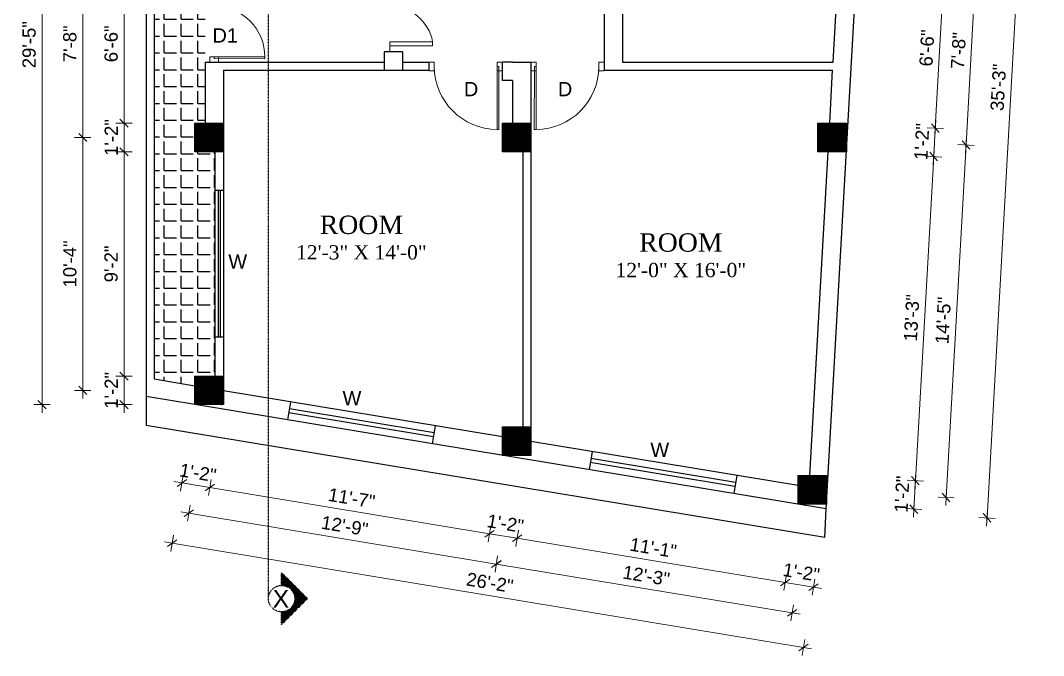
# Model space of a CAD drawing. Header units: inches. Extents: x -5587 to 4723, y -10407 to -7342.
# Drawn here: x -4816 to -4314, y -8021 to -7709 of the extents above; entities that cross this region are included whole.
import ezdxf

# ---------------------------------------------------------------- set-up
doc = ezdxf.new("R2010")
doc.units = ezdxf.units.IN
doc.header["$LTSCALE"] = 0.5
doc.header["$MEASUREMENT"] = 0
doc.header["$PDMODE"] = 66
doc.linetypes.add('CENTERX2', pattern=[4, 2.5, -0.5, 0.5, -0.5])
doc.layers.add('A-Sect-Iden', color=111, linetype='CENTERX2')
for name, color, linetype, lineweight in [('DIM', 180, 'Continuous', 5), ('ELEVATION', 85, 'Continuous', 9), ('TEXT', 220, 'Continuous', 9), ('Toilet', 7, 'Continuous', 25), ('window', 6, 'Continuous', 13)]:
    doc.layers.add(name, color=color, linetype=linetype, lineweight=lineweight)
doc.styles.add('arial', font='arial.ttf')
doc.styles.add('HEADING', font='swissel.ttf')
doc.styles.get("Standard").update_dxf_attribs({"font": 'arial.ttf'})
doc.dimstyles.new('1 96', dxfattribs={"dimtxt": 6.5, "dimasz": 4, "dimexe": 0, "dimexo": 0, "dimgap": 3, "dimtad": 1, "dimdec": 0, "dimzin": 11, "dimdsep": 46, "dimlunit": 3, "dimtxsty": 'arial', "dimblk": 'oblique', "dimcen": 4, "dimse1": 1, "dimse2": 1, "dimclrd": 256, "dimclre": 256, "dimclrt": 256, "dimadec": 0, "dimazin": 0, "dimtfac": 1, "dimtdec": 0, "dimtix": 1, "dimtmove": 0, "dimatfit": 3, "dimldrblk": 'Arrow2', "dimfxl": 1, "dimtolj": 1, "dimtzin": 0, "dimlwd": -1, "dimlwe": 9, "dimarcsym": 0})
pattern_1 = [(45, (618.06221, 0), (-0.0883883476, 0.0883883476), [])]

# ---------------------------------------------------------------- blocks, each defined once
blk = doc.blocks.new('oblique')
at = {"lineweight": 9}
for p, q in [((1, 0), (-1, 0)), ((-0.5, -0.5), (0.5, 0.5)), ((0, 1), (0, -1))]:
    blk.add_line(p, q, dxfattribs=at)
blk = doc.blocks.new('*D977')
at = {"layer": 'Defpoints', "color": 0, "transparency": 16777216}
for p in [(-4716.6, -7897.73), (-4579.6, -7922.64), (-4723.32, -7938.45)]:
    blk.add_point(p, dxfattribs=at)
at = {"layer": 'DIM', "transparency": 16777216}
blk.add_line((-4585.95, -7961.11), (-4723.32, -7938.45), dxfattribs=at)
at = {"layer": 'DIM', "transparency": 16777216, "xscale": 4, "yscale": 4, "zscale": 4}
for p, rotation in [((-4723.32, -7938.45), 170.6334039608126), ((-4585.95, -7961.11), 350.6334039608126)]:
    blk.add_blockref('oblique', p, dxfattribs=dict(at, rotation=rotation))
at = {"layer": 'DIM', "transparency": 16777216, "insert": (-4653.61, -7943.6), "char_height": 6.5, "attachment_point": 5, "rotation": 350.6334, "style": 'arial'}
blk.add_mtext('\\A1;11\'-7"', dxfattribs=at)
blk = doc.blocks.new('_Oblique')
at = {"color": 0, "linetype": 'ByBlock', "lineweight": -2}
blk.add_line((-0.5, -0.5), (0.5, 0.5), dxfattribs=at)
blk = doc.blocks.new('Arrow2')
for p, q in [((-4.1, 0.75), (-3.08, 0)), ((0, 0), (-4.1, 0.75)), ((-3.08, 0), (-4.1, -0.75)), ((-4.1, -0.75), (0, 0))]:
    blk.add_line(p, q)
blk.add_solid([(-4.1, 0.75), (0, 0), (-3.08, 0), (-4.1, -0.75)])
blk = doc.blocks.new('*D978')
at = {"layer": 'Defpoints', "color": 0, "transparency": 16777216}
for p in [(-4730.6, -7897.73), (-4716.6, -7897.73), (-4736.95, -7936.2)]:
    blk.add_point(p, dxfattribs=at)
at = {"layer": 'DIM', "transparency": 16777216}
for p, q in [((-4736.95, -7936.2), (-4740.9, -7935.55)), ((-4723.32, -7938.45), (-4736.95, -7936.2)), ((-4723.32, -7938.45), (-4719.37, -7939.1))]:
    blk.add_line(p, q, dxfattribs=at)
at = {"layer": 'DIM', "transparency": 16777216, "xscale": 4, "yscale": 4, "zscale": 4}
for p, rotation in [((-4736.95, -7936.2), 350.6334039608126), ((-4723.32, -7938.45), 170.6334039608126)]:
    blk.add_blockref('oblique', p, dxfattribs=dict(at, rotation=rotation))
at = {"layer": 'DIM', "transparency": 16777216, "insert": (-4729.11, -7931.15), "char_height": 6.5, "attachment_point": 5, "rotation": 350.6334, "style": 'arial'}
blk.add_mtext('\\A1;1\'-2"', dxfattribs=at)
blk = doc.blocks.new('*D979')
at = {"layer": 'Defpoints', "color": 0, "transparency": 16777216}
for p in [(-4579.6, -7922.64), (-4565.6, -7922.64), (-4572.32, -7963.36)]:
    blk.add_point(p, dxfattribs=at)
at = {"layer": 'DIM', "transparency": 16777216}
for p, q in [((-4585.95, -7961.11), (-4589.9, -7960.46)), ((-4585.95, -7961.11), (-4572.32, -7963.36)), ((-4572.32, -7963.36), (-4568.37, -7964.01))]:
    blk.add_line(p, q, dxfattribs=at)
at = {"layer": 'DIM', "transparency": 16777216, "xscale": 4, "yscale": 4, "zscale": 4}
for p, rotation in [((-4585.95, -7961.11), 350.6334039608126), ((-4572.32, -7963.36), 170.6334039608126)]:
    blk.add_blockref('oblique', p, dxfattribs=dict(at, rotation=rotation))
at = {"layer": 'DIM', "transparency": 16777216, "insert": (-4578.11, -7956.05), "char_height": 6.5, "attachment_point": 5, "rotation": 350.6334, "style": 'arial'}
blk.add_mtext('\\A1;1\'-2"', dxfattribs=at)
blk = doc.blocks.new('*D980')
at = {"layer": 'Defpoints', "color": 0, "transparency": 16777216}
for p in [(-4565.6, -7922.64), (-4434.36, -7946.6), (-4440.7, -7985.07)]:
    blk.add_point(p, dxfattribs=at)
at = {"layer": 'DIM', "transparency": 16777216}
blk.add_line((-4572.32, -7963.36), (-4440.7, -7985.07), dxfattribs=at)
at = {"layer": 'DIM', "transparency": 16777216, "xscale": 4, "yscale": 4, "zscale": 4}
for p, rotation in [((-4572.32, -7963.36), 170.6334039608126), ((-4440.7, -7985.07), 350.6334039608126)]:
    blk.add_blockref('oblique', p, dxfattribs=dict(at, rotation=rotation))
at = {"layer": 'DIM', "transparency": 16777216, "insert": (-4505.49, -7968.03), "char_height": 6.5, "attachment_point": 5, "rotation": 350.6334, "style": 'arial'}
blk.add_mtext('\\A1;11\'-1"', dxfattribs=at)
blk = doc.blocks.new('*D981')
at = {"layer": 'Defpoints', "color": 0, "transparency": 16777216}
for p in [(-4434.36, -7946.6), (-4420.49, -7948.89), (-4426.83, -7987.36)]:
    blk.add_point(p, dxfattribs=at)
at = {"layer": 'DIM', "transparency": 16777216}
for p, q in [((-4440.7, -7985.07), (-4444.65, -7984.42)), ((-4440.7, -7985.07), (-4426.83, -7987.36)), ((-4426.83, -7987.36), (-4422.89, -7988.01))]:
    blk.add_line(p, q, dxfattribs=at)
at = {"layer": 'DIM', "transparency": 16777216, "xscale": 4, "yscale": 4, "zscale": 4}
for p, rotation in [((-4440.7, -7985.07), 350.6334039608126), ((-4426.83, -7987.36), 170.6334039608126)]:
    blk.add_blockref('oblique', p, dxfattribs=dict(at, rotation=rotation))
at = {"layer": 'DIM', "transparency": 16777216, "insert": (-4432.75, -7980.03), "char_height": 6.5, "attachment_point": 5, "rotation": 350.6334, "style": 'arial'}
blk.add_mtext('\\A1;1\'-2"', dxfattribs=at)
blk = doc.blocks.new('*D982')
at = {"layer": 'Defpoints', "color": 0, "transparency": 16777216}
for p in [(-4723.6, -7890.73), (-4572.6, -7915.64), (-4582.56, -7975.98)]:
    blk.add_point(p, dxfattribs=at)
at = {"layer": 'DIM', "transparency": 16777216}
blk.add_line((-4733.56, -7951.08), (-4582.56, -7975.98), dxfattribs=at)
at = {"layer": 'DIM', "transparency": 16777216, "xscale": 4, "yscale": 4, "zscale": 4}
for p, rotation in [((-4733.56, -7951.08), 170.6334039608231), ((-4582.56, -7975.98), 350.6334039608231)]:
    blk.add_blockref('oblique', p, dxfattribs=dict(at, rotation=rotation))
at = {"layer": 'DIM', "transparency": 16777216, "insert": (-4657.03, -7957.3), "char_height": 6.5, "attachment_point": 5, "rotation": 350.6334, "style": 'arial'}
blk.add_mtext('\\A1;12\'-9"', dxfattribs=at)
blk = doc.blocks.new('*D983')
at = {"layer": 'Defpoints', "color": 0, "transparency": 16777216}
for p in [(-4572.6, -7915.64), (-4427.36, -7939.6), (-4437.31, -7999.95)]:
    blk.add_point(p, dxfattribs=at)
at = {"layer": 'DIM', "transparency": 16777216}
blk.add_line((-4582.56, -7975.99), (-4437.31, -7999.95), dxfattribs=at)
at = {"layer": 'DIM', "transparency": 16777216, "xscale": 4, "yscale": 4, "zscale": 4}
for p, rotation in [((-4582.56, -7975.99), 170.6334039608126), ((-4437.31, -7999.95), 350.6334039608126)]:
    blk.add_blockref('oblique', p, dxfattribs=dict(at, rotation=rotation))
at = {"layer": 'DIM', "transparency": 16777216, "insert": (-4508.91, -7981.73), "char_height": 6.5, "attachment_point": 5, "rotation": 350.6334, "style": 'arial'}
blk.add_mtext('\\A1;12\'-3"', dxfattribs=at)
blk = doc.blocks.new('*D984')
at = {"layer": 'Defpoints', "color": 0, "transparency": 16777216}
for p in [(-4730.6, -7897.73), (-4420.49, -7948.89), (-4741.83, -7965.81)]:
    blk.add_point(p, dxfattribs=at)
at = {"layer": 'DIM', "transparency": 16777216}
blk.add_line((-4431.72, -8016.96), (-4741.83, -7965.81), dxfattribs=at)
at = {"layer": 'DIM', "transparency": 16777216, "xscale": 4, "yscale": 4, "zscale": 4}
for p, rotation in [((-4741.83, -7965.81), 170.6334039608233), ((-4431.72, -8016.96), 350.6334039608233)]:
    blk.add_blockref('oblique', p, dxfattribs=dict(at, rotation=rotation))
at = {"layer": 'DIM', "transparency": 16777216, "insert": (-4585.75, -7985.15), "char_height": 6.5, "attachment_point": 5, "rotation": 350.6334, "style": 'arial'}
blk.add_mtext('\\A1;26\'-2"', dxfattribs=at)
blk = doc.blocks.new('*D985')
at = {"layer": 'Defpoints', "color": 0, "transparency": 16777216}
for p in [(-4765.42, -7883.73), (-4730.6, -7883.73), (-4730.6, -7897.73)]:
    blk.add_point(p, dxfattribs=at)
at = {"layer": 'DIM', "transparency": 16777216}
for p, q in [((-4765.42, -7883.73), (-4765.42, -7879.73)), ((-4765.42, -7897.73), (-4765.42, -7883.73)), ((-4765.42, -7897.73), (-4765.42, -7901.73))]:
    blk.add_line(p, q, dxfattribs=at)
at = {"layer": 'DIM', "transparency": 16777216, "xscale": 4, "yscale": 4, "zscale": 4}
for p, rotation in [((-4765.42, -7883.73), 270), ((-4765.42, -7897.73), 90)]:
    blk.add_blockref('oblique', p, dxfattribs=dict(at, rotation=rotation))
at = {"layer": 'DIM', "transparency": 16777216, "insert": (-4771.69, -7890.73), "char_height": 6.5, "attachment_point": 5, "rotation": 90, "style": 'arial'}
blk.add_mtext('\\A1;1\'-2"', dxfattribs=at)
blk = doc.blocks.new('*D986')
at = {"layer": 'Defpoints', "color": 0, "transparency": 16777216}
for p in [(-4765.42, -7773.6), (-4730.6, -7773.6), (-4730.6, -7883.73)]:
    blk.add_point(p, dxfattribs=at)
at = {"layer": 'DIM', "transparency": 16777216}
blk.add_line((-4765.42, -7883.73), (-4765.42, -7773.6), dxfattribs=at)
at = {"layer": 'DIM', "transparency": 16777216, "xscale": 4, "yscale": 4, "zscale": 4}
for p, rotation in [((-4765.42, -7773.6), 90), ((-4765.42, -7883.73), 270)]:
    blk.add_blockref('oblique', p, dxfattribs=dict(at, rotation=rotation))
at = {"layer": 'DIM', "transparency": 16777216, "insert": (-4771.74, -7828.67), "char_height": 6.5, "attachment_point": 5, "rotation": 90, "style": 'arial'}
blk.add_mtext('\\A1;9\'-2"', dxfattribs=at)
blk = doc.blocks.new('*D987')
at = {"layer": 'Defpoints', "color": 0, "transparency": 16777216}
for p in [(-4765.42, -7759.6), (-4730.6, -7759.6), (-4730.6, -7773.6)]:
    blk.add_point(p, dxfattribs=at)
at = {"layer": 'DIM', "transparency": 16777216}
for p, q in [((-4765.42, -7759.6), (-4765.42, -7755.6)), ((-4765.42, -7773.6), (-4765.42, -7759.6)), ((-4765.42, -7773.6), (-4765.42, -7777.6))]:
    blk.add_line(p, q, dxfattribs=at)
at = {"layer": 'DIM', "transparency": 16777216, "xscale": 4, "yscale": 4, "zscale": 4}
for p, rotation in [((-4765.42, -7759.6), 270), ((-4765.42, -7773.6), 90)]:
    blk.add_blockref('oblique', p, dxfattribs=dict(at, rotation=rotation))
at = {"layer": 'DIM', "transparency": 16777216, "insert": (-4771.69, -7766.6), "char_height": 6.5, "attachment_point": 5, "rotation": 90, "style": 'arial'}
blk.add_mtext('\\A1;1\'-2"', dxfattribs=at)
blk = doc.blocks.new('*D988')
at = {"layer": 'Defpoints', "color": 0, "transparency": 16777216}
for p in [(-4765.42, -7681.6), (-4730.6, -7681.6), (-4730.6, -7759.6)]:
    blk.add_point(p, dxfattribs=at)
at = {"layer": 'DIM', "transparency": 16777216}
blk.add_line((-4765.42, -7759.6), (-4765.42, -7681.6), dxfattribs=at)
at = {"layer": 'DIM', "transparency": 16777216, "xscale": 4, "yscale": 4, "zscale": 4}
for p, rotation in [((-4765.42, -7681.6), 90), ((-4765.42, -7759.6), 270)]:
    blk.add_blockref('oblique', p, dxfattribs=dict(at, rotation=rotation))
at = {"layer": 'DIM', "transparency": 16777216, "insert": (-4771.74, -7720.6), "char_height": 6.5, "attachment_point": 5, "rotation": 90, "style": 'arial'}
blk.add_mtext('\\A1;6\'-6"', dxfattribs=at)
blk = doc.blocks.new('*D918')
at = {"layer": 'Defpoints', "color": 0, "transparency": 16777216}
for p in [(-4785.69, -7766.6), (-4723.6, -7766.6), (-4723.6, -7890.73)]:
    blk.add_point(p, dxfattribs=at)
at = {"layer": 'DIM', "transparency": 16777216}
blk.add_line((-4785.69, -7890.73), (-4785.69, -7766.6), dxfattribs=at)
at = {"layer": 'DIM', "transparency": 16777216, "xscale": 4, "yscale": 4, "zscale": 4}
for p, rotation in [((-4785.69, -7766.6), 90), ((-4785.69, -7890.73), 270)]:
    blk.add_blockref('oblique', p, dxfattribs=dict(at, rotation=rotation))
at = {"layer": 'DIM', "transparency": 16777216, "insert": (-4792.01, -7828.67), "char_height": 6.5, "attachment_point": 5, "rotation": 90, "style": 'arial'}
blk.add_mtext('\\A1;10\'-4"', dxfattribs=at)
blk = doc.blocks.new('*D919')
at = {"layer": 'Defpoints', "color": 0, "transparency": 16777216}
for p in [(-4785.69, -7674.6), (-4723.6, -7674.6), (-4723.6, -7766.6)]:
    blk.add_point(p, dxfattribs=at)
at = {"layer": 'DIM', "transparency": 16777216}
blk.add_line((-4785.69, -7766.6), (-4785.69, -7674.6), dxfattribs=at)
at = {"layer": 'DIM', "transparency": 16777216, "xscale": 4, "yscale": 4, "zscale": 4}
for p, rotation in [((-4785.69, -7674.6), 90), ((-4785.69, -7766.6), 270)]:
    blk.add_blockref('oblique', p, dxfattribs=dict(at, rotation=rotation))
at = {"layer": 'DIM', "transparency": 16777216, "insert": (-4792.01, -7720.6), "char_height": 6.5, "attachment_point": 5, "rotation": 90, "style": 'arial'}
blk.add_mtext('\\A1;7\'-8"', dxfattribs=at)
blk = doc.blocks.new('*D921')
at = {"layer": 'Defpoints', "color": 0, "transparency": 16777216}
for p in [(-4805.7, -7544.32), (-4730.6, -7544.32), (-4730.6, -7897.73)]:
    blk.add_point(p, dxfattribs=at)
at = {"layer": 'DIM', "transparency": 16777216}
blk.add_line((-4805.7, -7897.73), (-4805.7, -7544.32), dxfattribs=at)
at = {"layer": 'DIM', "transparency": 16777216, "xscale": 4, "yscale": 4, "zscale": 4}
for p, rotation in [((-4805.7, -7544.32), 90), ((-4805.7, -7897.73), 270)]:
    blk.add_blockref('oblique', p, dxfattribs=dict(at, rotation=rotation))
at = {"layer": 'DIM', "transparency": 16777216, "insert": (-4812.02, -7721.03), "char_height": 6.5, "attachment_point": 5, "rotation": 90, "style": 'arial'}
blk.add_mtext('\\A1;29\'-5"', dxfattribs=at)
blk = doc.blocks.new('*D925')
at = {"layer": 'Defpoints', "color": 0, "transparency": 16777216}
for p in [(-4405.42, -7681.6), (-4410.61, -7759.57), (-4366.97, -7762.03)]:
    blk.add_point(p, dxfattribs=at)
at = {"layer": 'DIM', "transparency": 16777216}
blk.add_line((-4362.57, -7684.02), (-4366.97, -7762.03), dxfattribs=at)
at = {"layer": 'DIM', "transparency": 16777216, "xscale": 4, "yscale": 4, "zscale": 4}
for p, rotation in [((-4362.57, -7684.02), 86.77451339905117), ((-4366.97, -7762.03), 266.7745133990512)]:
    blk.add_blockref('oblique', p, dxfattribs=dict(at, rotation=rotation))
at = {"layer": 'DIM', "transparency": 16777216, "insert": (-4371.08, -7722.67), "char_height": 6.5, "attachment_point": 5, "rotation": 86.7745, "style": 'arial'}
blk.add_mtext('\\A1;6\'-6"', dxfattribs=at)
blk = doc.blocks.new('*D926')
at = {"layer": 'Defpoints', "color": 0, "transparency": 16777216}
for p in [(-4410.61, -7759.57), (-4410.61, -7773.57), (-4367.75, -7775.98)]:
    blk.add_point(p, dxfattribs=at)
at = {"layer": 'DIM', "transparency": 16777216}
for p, q in [((-4366.97, -7762.03), (-4366.74, -7758.03)), ((-4366.97, -7762.03), (-4367.75, -7775.98)), ((-4367.75, -7775.98), (-4367.98, -7779.97))]:
    blk.add_line(p, q, dxfattribs=at)
at = {"layer": 'DIM', "transparency": 16777216, "xscale": 4, "yscale": 4, "zscale": 4}
for p, rotation in [((-4366.97, -7762.03), 266.7745133990512), ((-4367.75, -7775.98), 86.77451339905117)]:
    blk.add_blockref('oblique', p, dxfattribs=dict(at, rotation=rotation))
at = {"layer": 'DIM', "transparency": 16777216, "insert": (-4373.61, -7768.65), "char_height": 6.5, "attachment_point": 5, "rotation": 86.7745, "style": 'arial'}
blk.add_mtext('\\A1;1\'-2"', dxfattribs=at)
blk = doc.blocks.new('*D927')
at = {"layer": 'Defpoints', "color": 0, "transparency": 16777216}
for p in [(-4410.61, -7773.57), (-4420.36, -7932.6), (-4376.72, -7935.06)]:
    blk.add_point(p, dxfattribs=at)
at = {"layer": 'DIM', "transparency": 16777216}
blk.add_line((-4367.75, -7775.98), (-4376.72, -7935.06), dxfattribs=at)
at = {"layer": 'DIM', "transparency": 16777216, "xscale": 4, "yscale": 4, "zscale": 4}
for p, rotation in [((-4367.75, -7775.98), 86.77451339905117), ((-4376.72, -7935.06), 266.7745133990512)]:
    blk.add_blockref('oblique', p, dxfattribs=dict(at, rotation=rotation))
at = {"layer": 'DIM', "transparency": 16777216, "insert": (-4378.55, -7855.16), "char_height": 6.5, "attachment_point": 5, "rotation": 86.7745, "style": 'arial'}
blk.add_mtext('\\A1;13\'-3"', dxfattribs=at)
blk = doc.blocks.new('*D928')
at = {"layer": 'Defpoints', "color": 0, "transparency": 16777216}
for p in [(-4420.36, -7932.6), (-4420.36, -7946.6), (-4377.5, -7949.02)]:
    blk.add_point(p, dxfattribs=at)
at = {"layer": 'DIM', "transparency": 16777216}
for p, q in [((-4376.72, -7935.06), (-4376.49, -7931.07)), ((-4376.72, -7935.06), (-4377.5, -7949.02)), ((-4377.5, -7949.02), (-4377.73, -7953.01))]:
    blk.add_line(p, q, dxfattribs=at)
at = {"layer": 'DIM', "transparency": 16777216, "xscale": 4, "yscale": 4, "zscale": 4}
for p, rotation in [((-4376.72, -7935.06), 266.7745133990512), ((-4377.5, -7949.02), 86.77451339905117)]:
    blk.add_blockref('oblique', p, dxfattribs=dict(at, rotation=rotation))
at = {"layer": 'DIM', "transparency": 16777216, "insert": (-4383.36, -7941.69), "char_height": 6.5, "attachment_point": 5, "rotation": 86.7745, "style": 'arial'}
blk.add_mtext('\\A1;1\'-2"', dxfattribs=at)
blk = doc.blocks.new('*D929')
at = {"layer": 'Defpoints', "color": 0, "transparency": 16777216}
for p in [(-4417.61, -7766.57), (-4351.87, -7770.27), (-4427.36, -7939.6)]:
    blk.add_point(p, dxfattribs=at)
at = {"layer": 'DIM', "transparency": 16777216}
blk.add_line((-4361.62, -7943.31), (-4351.87, -7770.27), dxfattribs=at)
at = {"layer": 'DIM', "transparency": 16777216, "xscale": 4, "yscale": 4, "zscale": 4}
for p, rotation in [((-4351.87, -7770.27), 86.77450968717898), ((-4361.62, -7943.31), 266.774509687179)]:
    blk.add_blockref('oblique', p, dxfattribs=dict(at, rotation=rotation))
at = {"layer": 'DIM', "transparency": 16777216, "insert": (-4363.05, -7856.43), "char_height": 6.5, "attachment_point": 5, "rotation": 86.7745, "style": 'arial'}
blk.add_mtext('\\A1;14\'-5"', dxfattribs=at)
blk = doc.blocks.new('*D930')
at = {"layer": 'Defpoints', "color": 0, "transparency": 16777216}
for p in [(-4412.42, -7674.6), (-4346.68, -7678.31), (-4417.61, -7766.57)]:
    blk.add_point(p, dxfattribs=at)
at = {"layer": 'DIM', "transparency": 16777216}
blk.add_line((-4351.86, -7770.27), (-4346.68, -7678.31), dxfattribs=at)
at = {"layer": 'DIM', "transparency": 16777216, "xscale": 4, "yscale": 4, "zscale": 4}
for p, rotation in [((-4346.68, -7678.31), 86.77451339905117), ((-4351.86, -7770.27), 266.7745133990512)]:
    blk.add_blockref('oblique', p, dxfattribs=dict(at, rotation=rotation))
at = {"layer": 'DIM', "transparency": 16777216, "insert": (-4355.58, -7723.93), "char_height": 6.5, "attachment_point": 5, "rotation": 86.7745, "style": 'arial'}
blk.add_mtext('\\A1;7\'-8"', dxfattribs=at)
blk = doc.blocks.new('*D932')
at = {"layer": 'Defpoints', "color": 0, "transparency": 16777216}
for p in [(-4396.71, -7526.96), (-4317.79, -7531.41), (-4420.49, -7948.89)]:
    blk.add_point(p, dxfattribs=at)
at = {"layer": 'DIM', "transparency": 16777216}
blk.add_line((-4341.56, -7953.34), (-4317.79, -7531.41), dxfattribs=at)
at = {"layer": 'DIM', "transparency": 16777216, "xscale": 4, "yscale": 4, "zscale": 4}
for p, rotation in [((-4317.79, -7531.41), 86.77451339904515), ((-4341.56, -7953.34), 266.7745133990452)]:
    blk.add_blockref('oblique', p, dxfattribs=dict(at, rotation=rotation))
at = {"layer": 'DIM', "transparency": 16777216, "insert": (-4335.99, -7742.02), "char_height": 6.5, "attachment_point": 5, "rotation": 86.7745, "style": 'arial'}
blk.add_mtext('\\A1;35\'-3"', dxfattribs=at)
blk = doc.blocks.new('door')
at = {"layer": 'window', "ltscale": 0.002}
for p, q in [((-100562.66, -53980.34), (-100562.65, -53949.5)), ((-100561.8, -53949.5), (-100562.65, -53949.5)), ((-100561.81, -53980.35), (-100561.8, -53949.5)), ((-100561.81, -53980.35), (-100562.66, -53980.35))]:
    blk.add_line(p, q, dxfattribs=at)
for points in [[(-100596.09, -53982.49), (-100593.52, -53982.49), (-100593.52, -53978.2), (-100596.09, -53978.2)], [(-100560.09, -53982.49), (-100562.66, -53982.49), (-100562.66, -53978.2), (-100560.09, -53978.2)]]:
    blk.add_lwpolyline(points, close=True, dxfattribs=at)
blk.add_arc((-100562.66, -53980.36), 30.86, 89.9793, 179.9793, dxfattribs=at)

msp = doc.modelspace()

# ---------------------------------------------------------------- hatches: boundary and pattern name
h = msp.add_hatch()
h.set_pattern_fill('ANSI31', color=256)
h.set_pattern_definition(pattern_1)
h.paths.add_polyline_path([(-4716.6, -7759.6), (-4730.6, -7759.6), (-4730.6, -7773.6), (-4716.6, -7773.6)])
h = msp.add_hatch()
h.set_pattern_fill('ANSI31', color=256)
h.set_pattern_definition(pattern_1)
h.paths.add_polyline_path([(-4565.6, -7759.6), (-4579.6, -7759.6), (-4579.6, -7773.6), (-4565.6, -7773.6)])
h = msp.add_hatch()
h.set_pattern_fill('ANSI31', color=256)
h.set_pattern_definition(pattern_1)
h.paths.add_polyline_path([(-4410.61, -7759.57), (-4424.61, -7759.57), (-4424.61, -7773.57), (-4410.61, -7773.57)])
h = msp.add_hatch()
h.set_pattern_fill('ANSI31', color=256)
h.set_pattern_definition(pattern_1)
h.paths.add_polyline_path([(-4716.6, -7883.73), (-4730.6, -7883.73), (-4730.6, -7897.73), (-4716.6, -7897.73)])
h = msp.add_hatch()
h.set_pattern_fill('ANSI31', color=256)
h.set_pattern_definition(pattern_1)
h.paths.add_polyline_path([(-4565.6, -7908.64), (-4579.6, -7908.64), (-4579.6, -7922.64), (-4565.6, -7922.64)])
h = msp.add_hatch()
h.set_pattern_fill('ANSI31', color=256)
h.set_pattern_definition(pattern_1)
h.paths.add_polyline_path([(-4420.36, -7932.6), (-4434.36, -7932.6), (-4434.36, -7946.6), (-4420.36, -7946.6)])
at = {"layer": 'A-Sect-Iden', "ltscale": 0.5}
h = msp.add_hatch(dxfattribs=at)
h.set_pattern_fill('ANSI37', color=2, scale=4.8, angle=359.9886, style=0)
h.set_pattern_definition([(225.0114023, (21230.42954, -2053.56475), (0.424348492, -0.424179628), []), (315.0114023, (21230.42954, -2053.56475), (0.424179628, 0.424348492), [])])
h.paths.add_polyline_path([(-4688.04, -7986.5), (-4688.04, -7980.27), (-4675.33, -7992.98), (-4688.05, -8005.69), (-4688.04, -7999.46, 1)])
at = {"layer": 'Toilet'}
h = msp.add_hatch(dxfattribs=at)
h.set_pattern_fill('ANGLE', color=256, scale=30, style=0)
h.set_pattern_definition([(0, (-36301.925, 10911.6754), (0, 8.25), [6, -2.25]), (90, (-36301.925, 10911.6754), (-8.25, 5e-16), [6, -2.25])])
h.paths.add_polyline_path([(-4750.6, -7677.6), (-4750.6, -7885.31), (-4730.6, -7888.61), (-4730.6, -7883.73), (-4720.6, -7883.73), (-4720.6, -7772.6), (-4730.6, -7772.6), (-4730.6, -7760.6), (-4725.6, -7760.6), (-4725.6, -7729.6), (-4725.6, -7729.6), (-4725.6, -7699.6), (-4725.6, -7699.6), (-4725.6, -7681.6), (-4730.53, -7681.6), (-4730.53, -7677.6)])

# ---------------------------------------------------------------- linework, layer by layer
for p, q in [((-4754.6, -7668.6), (-4754.6, -7907.97)), ((-4750.6, -7677.6), (-4750.6, -7885.31)), ((-4637.6, -7724.6), (-4637.6, -7733.6)), ((-4628.6, -7724.6), (-4628.6, -7733.6)), ((-4615.6, -7733.6), (-4615.6, -7729.6)), ((-4579.6, -7738.6), (-4579.6, -7729.6)), ((-4574.6, -7729.6), (-4579.6, -7729.6)), ((-4574.6, -7738.6), (-4579.6, -7738.6)), ((-4730.6, -7888.61), (-4750.6, -7885.31)), ((-4730.6, -7897.73), (-4754.6, -7893.78)), ((-4421.28, -7962.95), (-4420.49, -7948.89))]:
    msp.add_line(p, q)
at = {"layer": 'A-Sect-Iden', "ltscale": 0.1}
msp.add_line((-4694.52, -7992.98), (-4694.52, -7478.53), dxfattribs=at)
msp.add_lwpolyline([(-4688.04, -7986.5), (-4688.04, -7980.27), (-4675.33, -7992.98), (-4688.05, -8005.69), (-4688.04, -7999.46)], dxfattribs=at)
msp.add_circle((-4688.04, -7992.98), 6.48, dxfattribs=at)
at = {"layer": 'ELEVATION', "color": 146, "ltscale": 0.25, "true_color": 0x105689}
for p, q in [((-4613.89, -7719.6), (-4634.89, -7719.6)), ((-4634.89, -7719.6), (-4634.89, -7721.6)), ((-4634.89, -7724.6), (-4634.89, -7721.6)), ((-4634.89, -7721.6), (-4613.89, -7721.6)), ((-4613.89, -7719.6), (-4613.89, -7721.6))]:
    msp.add_line(p, q, dxfattribs=at)
msp.add_arc((-4634.86, -7723.43), 21.33, 10.3335, 90.0553, dxfattribs=at)
at = {"layer": 'Toilet'}
for p, q in [((-4420.49, -7948.89), (-4400.87, -7600.79)), ((-4529.6, -7676.32), (-4529.6, -7733.6)), ((-4520.6, -7676.32), (-4520.6, -7729.6)), ((-4417.14, -7729.6), (-4414.44, -7681.6)), ((-4628.6, -7724.6), (-4637.6, -7724.6)), ((-4628.6, -7724.6), (-4637.6, -7724.6)), ((-4725.6, -7729.6), (-4637.6, -7729.6)), ((-4725.6, -7729.6), (-4725.6, -7759.6)), ((-4628.6, -7729.6), (-4615.6, -7729.6)), ((-4574.6, -7729.6), (-4565.6, -7729.6)), ((-4565.6, -7729.6), (-4565.6, -7759.6)), ((-4520.6, -7729.6), (-4417.14, -7729.6)), ((-4716.6, -7733.6), (-4716.6, -7759.6)), ((-4716.6, -7733.6), (-4615.6, -7733.6)), ((-4529.6, -7733.6), (-4417.37, -7733.6)), ((-4418.83, -7759.57), (-4417.37, -7733.6)), ((-4574.6, -7738.6), (-4574.6, -7759.6)), ((-4720.6, -7883.73), (-4720.6, -7773.6)), ((-4716.6, -7773.6), (-4716.6, -7883.73)), ((-4569.6, -7773.6), (-4569.6, -7908.64)), ((-4565.6, -7773.6), (-4565.6, -7908.64)), ((-4428.58, -7932.6), (-4419.62, -7773.57)), ((-4716.6, -7792.67), (-4720.6, -7792.67)), ((-4719.03, -7864.67), (-4719.03, -7792.67)), ((-4718.03, -7864.67), (-4718.03, -7792.67)), ((-4716.6, -7864.67), (-4720.6, -7864.67)), ((-4579.6, -7913.52), (-4716.6, -7890.92)), ((-4420.49, -7948.89), (-4730.6, -7897.73)), ((-4683.62, -7896.36), (-4685.09, -7905.24)), ((-4613.48, -7913.51), (-4684.52, -7901.79)), ((-4613.15, -7911.53), (-4684.19, -7899.82)), ((-4421.28, -7962.95), (-4754.6, -7907.97)), ((-4612.58, -7908.08), (-4614.05, -7916.96)), ((-4434.36, -7937.48), (-4565.6, -7915.83)), ((-4535.5, -7920.8), (-4536.96, -7929.68)), ((-4465.03, -7935.97), (-4536.07, -7924.25)), ((-4465.35, -7937.94), (-4536.39, -7926.22)), ((-4464.46, -7932.51), (-4465.92, -7941.39))]:
    msp.add_line(p, q, dxfattribs=at)
for points in [[(-4730.6, -7759.6), (-4716.6, -7759.6), (-4716.6, -7773.6), (-4730.6, -7773.6)], [(-4579.6, -7759.6), (-4565.6, -7759.6), (-4565.6, -7773.6), (-4579.6, -7773.6)], [(-4424.61, -7759.57), (-4410.61, -7759.57), (-4410.61, -7773.57), (-4424.61, -7773.57)], [(-4730.6, -7883.73), (-4716.6, -7883.73), (-4716.6, -7897.73), (-4730.6, -7897.73)], [(-4579.6, -7908.64), (-4565.6, -7908.64), (-4565.6, -7922.64), (-4579.6, -7922.64)], [(-4434.36, -7932.6), (-4420.36, -7932.6), (-4420.36, -7946.6), (-4434.36, -7946.6)]]:
    msp.add_lwpolyline(points, close=True, dxfattribs=at)
at = {"layer": 'window', "ltscale": 0.002}
for p, q in [((-4721.1, -7727.03), (-4696.26, -7727.04)), ((-4721.1, -7727.89), (-4721.1, -7727.03)), ((-4721.1, -7727.89), (-4696.26, -7727.9)), ((-4696.26, -7727.9), (-4696.26, -7727.04))]:
    msp.add_line(p, q, dxfattribs=at)
msp.add_lwpolyline([(-4723.25, -7729.6), (-4723.25, -7727.03), (-4718.96, -7727.03), (-4718.96, -7729.6)], close=True, dxfattribs=at)
msp.add_arc((-4721.08, -7726.99), 24.82, 359.8865, 90.0622, dxfattribs=at)

# ---------------------------------------------------------------- block references
at = {"xscale": -1, "rotation": 180}
msp.add_blockref('door', (95980.49, -61712.09), dxfattribs=at)
at = {"rotation": 180}
msp.add_blockref('door', (-105125.7, -61712.09), dxfattribs=at)

# ---------------------------------------------------------------- texts
at = {"width": 83.2761, "attachment_point": 2}
for s, insert, char_height in [('{\\fTimes New Roman|b0|i0|c0|p18;ROOM}', (-4648.83, -7804.94), 9.03), ('{\\fTimes New Roman|b0|i0|c0|p18;ROOM}', (-4491.93, -7813.62), 9.03), ('{\\fTimes New Roman|b0|i0|c0|p18;12\'-3" X 14\'-0"}', (-4648.83, -7819.47), 7), ('{\\fTimes New Roman|b0|i0|c0|p18;12\'-0" X 16\'-0"}', (-4491.93, -7828.16), 7)]:
    msp.add_mtext(s, dxfattribs=dict(at, insert=insert, char_height=char_height))
at = {"layer": 'A-Sect-Iden', "ltscale": 0.5, "insert": (-4688.37, -7993.06), "char_height": 8.64, "width": 27.6731, "attachment_point": 5, "style": 'HEADING'}
msp.add_mtext('{\\fArial|b0|i0|c0|p34;X}', dxfattribs=at)
at = {"layer": 'TEXT', "char_height": 7, "width": 65, "attachment_point": 5, "style": 'arial'}
for s, insert in [('D1', (-4715.7, -7716.5)), ('D', (-4594.95, -7742.84)), ('D', (-4548.8, -7742.84)), ('W', (-4709.58, -7827.49)), ('W', (-4653.47, -7894.59)), ('W', (-4502.28, -7919.91))]:
    msp.add_mtext(s, dxfattribs=dict(at, insert=insert))

# ---------------------------------------------------------------- dimensions: what is measured, and where the dimension line sits
at = {"layer": 'DIM'}
for p1, p2, distance, picture, middle in [((-4420.49, -7948.89), (-4396.71, -7526.96), -79.05, '*D932', (-4335.99, -7742.02)), ((-4427.36, -7939.6), (-4417.61, -7766.57), -65.84, '*D929', (-4363.05, -7856.43)), ((-4723.6, -7890.73), (-4572.6, -7915.64), -61.16, '*D982', (-4657.03, -7957.3)), ((-4420.49, -7948.89), (-4730.6, -7897.73), 68.99, '*D984', (-4585.75, -7985.15))]:
    dim = msp.add_aligned_dim(p1=p1, p2=p2, distance=distance, dimstyle='1 96', override={"dimtmove": 1}, dxfattribs=at)
    dim.commit()
    dim.dimension.update_dxf_attribs({"geometry": picture, "text_midpoint": middle})
for base, p1, p2, angle, picture, middle in [((-4805.7, -7544.32), (-4730.6, -7897.73), (-4730.6, -7544.32), 90, '*D921', (-4812.02, -7721.03)), ((-4785.69, -7674.6), (-4723.6, -7766.6), (-4723.6, -7674.6), 90, '*D919', (-4792.01, -7720.6)), ((-4765.42, -7681.6), (-4730.6, -7759.6), (-4730.6, -7681.6), 90, '*D988', (-4771.74, -7720.6)), ((-4346.68, -7678.31), (-4417.61, -7766.57), (-4412.42, -7674.6), 266.7745, '*D930', (-4355.58, -7723.93)), ((-4366.97, -7762.03), (-4405.42, -7681.6), (-4410.61, -7759.57), 266.7745, '*D925', (-4371.08, -7722.67)), ((-4765.42, -7759.6), (-4730.6, -7773.6), (-4730.6, -7759.6), 90, '*D987', (-4771.69, -7766.6)), ((-4367.75, -7775.98), (-4410.61, -7759.57), (-4410.61, -7773.57), 266.7745, '*D926', (-4373.61, -7768.65)), ((-4785.69, -7766.6), (-4723.6, -7890.73), (-4723.6, -7766.6), 90, '*D918', (-4792.01, -7828.67)), ((-4765.42, -7773.6), (-4730.6, -7883.73), (-4730.6, -7773.6), 90, '*D986', (-4771.74, -7828.67)), ((-4376.72, -7935.06), (-4410.61, -7773.57), (-4420.36, -7932.6), 266.7745, '*D927', (-4378.55, -7855.16)), ((-4765.42, -7883.73), (-4730.6, -7897.73), (-4730.6, -7883.73), 90, '*D985', (-4771.69, -7890.73)), ((-4736.95, -7936.2), (-4716.6, -7897.73), (-4730.6, -7897.73), 170.6334, '*D978', (-4729.11, -7931.15)), ((-4723.32, -7938.45), (-4579.6, -7922.64), (-4716.6, -7897.73), 170.6334, '*D977', (-4653.61, -7943.6)), ((-4437.31, -7999.95), (-4572.6, -7915.64), (-4427.36, -7939.6), 170.6334, '*D983', (-4508.91, -7981.73)), ((-4572.32, -7963.36), (-4579.6, -7922.64), (-4565.6, -7922.64), 170.6334, '*D979', (-4578.11, -7956.05)), ((-4440.7, -7985.07), (-4565.6, -7922.64), (-4434.36, -7946.6), 170.6334, '*D980', (-4505.49, -7968.03)), ((-4377.5, -7949.02), (-4420.36, -7932.6), (-4420.36, -7946.6), 266.7745, '*D928', (-4383.36, -7941.69)), ((-4426.83, -7987.36), (-4434.36, -7946.6), (-4420.49, -7948.89), 170.6334, '*D981', (-4432.75, -7980.03))]:
    dim = msp.add_linear_dim(base=base, p1=p1, p2=p2, angle=angle, dimstyle='1 96', override={"dimtmove": 1}, dxfattribs=at)
    dim.commit()
    dim.dimension.update_dxf_attribs({"geometry": picture, "text_midpoint": middle})

doc.saveas('drawing.dxf')
